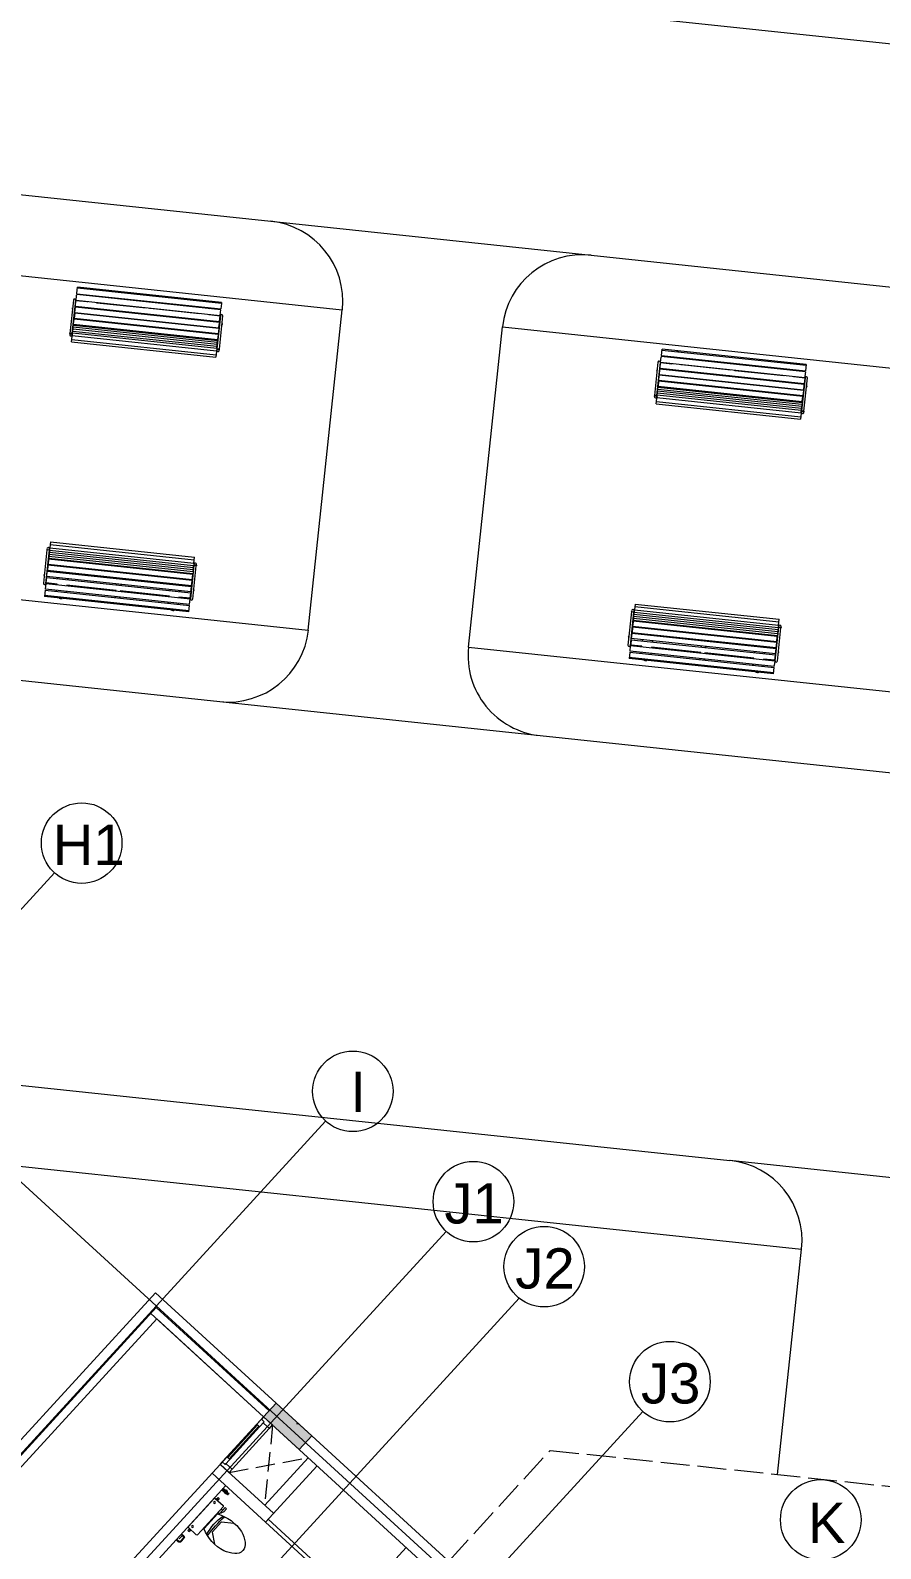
# Model space of a CAD drawing. Header units: metres. Extents: x 750 to 3116, y -341 to 1465.
# Drawn here: x 1628.47 to 1639.03, y 736.11 to 754.97 of the extents above; entities that cross this region are included whole.
import ezdxf
from ezdxf.enums import TextEntityAlignment as Align

# ---------------------------------------------------------------- set-up
doc = ezdxf.new("R2010")
doc.units = ezdxf.units.M
doc.linetypes.add('ACAD_ISO02W100', pattern=[15, 12, -3])
for name, color, linetype, lineweight in [('Bathroom fur', 252, 'Continuous', 5), ('Centre Line', 7, 'Continuous', 13), ('Column', 50, 'Continuous', 20), ('Cutout', 153, 'Continuous', 5), ('Cycle road', 254, 'Continuous', 20), ('Door', 253, 'Continuous', 5), ('Footpath', 32, 'Continuous', 18), ('Hatch', 251, 'Continuous', 5), ('Hidden line', 251, 'Continuous', 5), ('Inverted beam', 252, 'Continuous', 5), ('Railing', 190, 'Continuous', 5), ('street fur', 33, 'Continuous', 15), ('Wall ext', 20, 'Continuous', 18)]:
    doc.layers.add(name, color=color, linetype=linetype, lineweight=lineweight)
doc.layers.add('Text', color=7, linetype='Continuous')
doc.styles.get("Standard").update_dxf_attribs({"font": 'arial.ttf'})
doc.styles.add('TEXT-DET', font='simplex.shx', dxfattribs={"width": 0.7})

# ---------------------------------------------------------------- blocks, each defined once
blk = doc.blocks.new('Water Closet')
at = {"layer": 'Bathroom fur', "linetype": 'Continuous', "lineweight": -3}
for p, q in [((1886.331, 447.871), (1886.35, 447.871)), ((1886.331, 447.851), (1886.35, 447.851)), ((1886.364, 447.861), (1886.346, 447.861)), ((1886.364, 447.861), (1886.349, 447.87)), ((1886.364, 447.861), (1886.349, 447.853)), ((1886.364, 447.861), (1886.355, 447.877)), ((1886.364, 447.861), (1886.355, 447.846)), ((1886.364, 447.861), (1886.364, 447.879)), ((1886.364, 447.861), (1886.364, 447.879)), ((1886.364, 447.861), (1886.364, 447.879)), ((1886.364, 447.861), (1886.364, 447.879)), ((1886.364, 447.861), (1886.364, 447.879)), ((1886.364, 447.861), (1886.364, 447.879)), ((1886.364, 447.861), (1886.364, 447.879)), ((1886.364, 447.861), (1886.364, 447.879)), ((1886.364, 447.861), (1886.364, 447.879)), ((1886.364, 447.861), (1886.364, 447.879)), ((1886.364, 447.861), (1886.364, 447.879)), ((1886.364, 447.861), (1886.364, 447.879)), ((1886.364, 447.861), (1886.373, 447.877)), ((1886.364, 447.861), (1886.379, 447.87)), ((1886.364, 447.861), (1886.381, 447.861)), ((1886.364, 447.861), (1886.379, 447.853)), ((1886.364, 447.861), (1886.373, 447.846)), ((1886.364, 447.861), (1886.364, 447.844)), ((1886.378, 447.871), (1886.416, 447.871)), ((1886.378, 447.851), (1886.416, 447.851)), ((1886.416, 447.851), (1886.416, 447.871))]:
    blk.add_line(p, q, dxfattribs=at)
at = {"layer": 'Bathroom fur', "linetype": 'ByBlock'}
for p, q in [((1886.387, 447.744), (1886.368, 447.744)), ((1886.368, 447.744), (1886.368, 447.724)), ((1886.387, 447.744), (1886.387, 447.724)), ((1886.152, 447.554), (1886.027, 447.644)), ((1886.152, 447.379), (1886.152, 447.554)), ((1886.217, 447.662), (1886.217, 447.713)), ((1886.239, 447.713), (1886.217, 447.713)), ((1886.217, 447.662), (1886.232, 447.625)), ((1886.232, 447.625), (1886.239, 447.625)), ((1886.239, 447.608), (1886.239, 447.713)), ((1886.239, 447.666), (1886.264, 447.666)), ((1886.239, 447.608), (1886.264, 447.608)), ((1886.256, 447.343), (1886.256, 447.59)), ((1886.264, 447.23), (1886.264, 447.703)), ((1886.407, 447.713), (1886.274, 447.713)), ((1886.39, 447.724), (1886.365, 447.724)), ((1886.365, 447.724), (1886.365, 447.715)), ((1886.39, 447.715), (1886.365, 447.715)), ((1886.39, 447.724), (1886.39, 447.715)), ((1886.416, 447.23), (1886.416, 447.703)), ((1886.152, 447.379), (1886.027, 447.288)), ((1886.407, 447.22), (1886.274, 447.22)), ((1886.365, 447.208), (1886.365, 447.218)), ((1886.39, 447.218), (1886.365, 447.218)), ((1886.39, 447.208), (1886.365, 447.208)), ((1886.368, 447.189), (1886.368, 447.208)), ((1886.387, 447.189), (1886.368, 447.189)), ((1886.387, 447.189), (1886.387, 447.208)), ((1886.39, 447.208), (1886.39, 447.218))]:
    blk.add_line(p, q, dxfattribs=at)
at = {"layer": 'Bathroom fur'}
for p, q in [((1886.356, 447.031), (1886.356, 447.081)), ((1886.366, 447.031), (1886.366, 447.081)), ((1886.416, 447.106), (1886.381, 447.106)), ((1886.416, 447.096), (1886.381, 447.096)), ((1886.416, 447.016), (1886.381, 447.016)), ((1886.416, 447.006), (1886.381, 447.006))]:
    blk.add_line(p, q, dxfattribs=at)
at = {"layer": 'Bathroom fur', "linetype": 'Continuous', "lineweight": -3}
blk.add_circle((1886.364, 447.861), 0.0175, dxfattribs=at)
at = {"layer": 'Bathroom fur', "linetype": 'ByBlock'}
for centre in [(1886.378, 447.669), (1886.378, 447.264)]:
    blk.add_circle(centre, 0.0123, dxfattribs=at)
at = {"layer": 'Bathroom fur', "linetype": 'Continuous', "lineweight": -3}
blk.add_arc((1886.331, 447.861), 0.01, 90.002, 270, dxfattribs=at)
at = {"layer": 'Bathroom fur', "linetype": 'ByBlock'}
for centre, radius, start, end in [((1885.835, 447.467), 0.119, 126.3794, 233.6206), ((1886.035, 447.208), 0.446, 109.2942, 127.2549), ((1886.017, 447.095), 0.55, 64.2321, 103.6755), ((1884.672, 447.479), 1.501, 353.4552, 5.5271), ((1885.552, 447.472), 0.65, 345.9276, 13.0204), ((1886.274, 447.703), 0.00987, 90, 180), ((1886.407, 447.703), 0.00987, 0, 90), ((1886.041, 447.728), 0.451, 232.2382, 250.1051), ((1886.017, 447.838), 0.55, 256.3245, 295.7679), ((1886.274, 447.23), 0.00987, 180, 270), ((1886.407, 447.23), 0.00987, 270, 0)]:
    blk.add_arc(centre, radius, start, end, dxfattribs=at)
at = {"layer": 'Bathroom fur'}
for centre, radius, start, end in [((1886.381, 447.081), 0.025, 90, 180), ((1886.381, 447.031), 0.025, 180, 270), ((1886.381, 447.081), 0.015, 90, 180), ((1886.381, 447.031), 0.015, 180, 270)]:
    blk.add_arc(centre, radius, start, end, dxfattribs=at)
at = {"layer": 'Bathroom fur', "style": 'TEXT-DET', "width": 0.6}
blk.add_text('1', height=0.06, dxfattribs=at).set_placement((1886.394, 447.07), align=Align.MIDDLE)
blk = doc.blocks.new('700mm Door')
at = {"layer": 'Door'}
for points in [[(11493508.327, 4446107.926), (11493508.287, 4446107.926), (11493508.287, 4446107.776), (11493508.344, 4446107.776), (11493508.344, 4446107.868), (11493508.344, 4446107.88), (11493508.327, 4446107.88)], [(11493508.327, 4446107.88), (11493508.413, 4446107.88), (11493508.413, 4446107.926), (11493508.327, 4446107.926)], [(11493508.413, 4446107.891), (11493508.961, 4446107.891), (11493508.961, 4446107.914), (11493508.413, 4446107.914)], [(11493509.047, 4446107.88), (11493508.961, 4446107.88), (11493508.961, 4446107.926), (11493509.047, 4446107.926)], [(11493509.047, 4446107.926), (11493509.047, 4446107.88), (11493509.03, 4446107.88), (11493509.03, 4446107.868), (11493509.03, 4446107.776), (11493509.087, 4446107.776), (11493509.087, 4446107.926)]]:
    blk.add_lwpolyline(points, close=True, dxfattribs=at)
at = {"layer": 'Door', "color": 1}
blk.add_lwpolyline([(11493508.413, 4446107.88), (11493508.961, 4446107.88), (11493508.961, 4446107.926), (11493508.413, 4446107.926)], close=True, dxfattribs=at)

msp = doc.modelspace()

# ---------------------------------------------------------------- hatches: boundary and pattern name
at = {"layer": 'Hatch', "transparency": 33554687}
h = msp.add_hatch(color=256, dxfattribs=at)
h.dxf.hatch_style = 1
h.paths.add_polyline_path([(1646.175, 711.875), (1646.005, 712.031), (1645.846, 711.857), (1645.755, 711.758), (1645.6, 711.588), (1645.769, 711.433)])
h.paths.add_polyline_path([(1649.318, 715.307), (1649.149, 715.463), (1648.743, 715.02), (1648.913, 714.865)])
h.paths.add_polyline_path([(1652.587, 718.876), (1652.417, 719.031), (1652.384, 718.994), (1652.292, 718.895), (1652.012, 718.589), (1652.182, 718.433)])
h.paths.add_polyline_path([(1655.856, 722.444), (1655.686, 722.6), (1655.281, 722.157), (1655.45, 722.002)])
h.paths.add_polyline_path([(1659.124, 726.013), (1658.955, 726.168), (1658.549, 725.726), (1658.719, 725.571)])
h.paths.add_polyline_path([(1661.826, 729.85), (1661.67, 729.681), (1662.113, 729.275), (1662.268, 729.445)])
h.paths.add_polyline_path([(1657.785, 733.552), (1657.629, 733.382), (1658.072, 732.977), (1658.227, 733.147)])
h.paths.add_polyline_path([(1654.516, 729.983), (1654.361, 729.814), (1654.471, 729.712), (1654.803, 729.408), (1654.958, 729.578)])
h.paths.add_polyline_path([(1652.746, 731.604), (1652.591, 731.435), (1653.033, 731.029), (1653.189, 731.199)])
h.paths.add_polyline_path([(1651.542, 726.396), (1651.372, 726.551), (1650.967, 726.109), (1651.137, 725.953)])
h.paths.add_polyline_path([(1650.045, 727.767), (1649.875, 727.922), (1649.47, 727.48), (1649.64, 727.325)])
h.paths.add_polyline_path([(1647.979, 722.846), (1647.823, 722.677), (1647.934, 722.575), (1648.266, 722.271), (1648.421, 722.441)])
h.paths.add_polyline_path([(1646.541, 724.163), (1646.209, 724.467), (1646.053, 724.298), (1646.496, 723.892), (1646.651, 724.062)])
h.paths.add_polyline_path([(1645.004, 719.259), (1644.835, 719.414), (1644.43, 718.972), (1644.599, 718.816)])
h.paths.add_polyline_path([(1643.632, 720.766), (1643.463, 720.922), (1643.058, 720.479), (1643.227, 720.324)])
h.paths.add_polyline_path([(1641.441, 715.709), (1641.286, 715.54), (1641.728, 715.134), (1641.884, 715.304)])
h.paths.add_polyline_path([(1640.114, 716.925), (1639.944, 717.08), (1639.539, 716.638), (1639.709, 716.482)])
h.paths.add_polyline_path([(1636.735, 713.458), (1636.403, 713.762), (1636.247, 713.592), (1636.69, 713.187), (1636.845, 713.356)])
h.paths.add_polyline_path([(1631.152, 719.073), (1630.982, 719.229), (1630.577, 718.786), (1630.746, 718.631)])
h.paths.add_polyline_path([(1634.17, 722.369), (1634.001, 722.524), (1633.595, 722.082), (1633.765, 721.927)])
h.paths.add_polyline_path([(1637.689, 726.21), (1637.519, 726.366), (1637.114, 725.923), (1637.284, 725.768)])
h.paths.add_polyline_path([(1640.833, 729.643), (1640.663, 729.798), (1640.258, 729.355), (1640.427, 729.2), (1640.461, 729.237), (1640.552, 729.337)])
h.paths.add_polyline_path([(1644.101, 733.211), (1643.932, 733.366), (1643.527, 732.924), (1643.696, 732.769)])
h.paths.add_polyline_path([(1646.999, 736.374), (1647.09, 736.474), (1647.245, 736.643), (1647.076, 736.799), (1646.67, 736.356), (1646.84, 736.201)])
h.paths.add_polyline_path([(1636.008, 733.811), (1635.839, 733.966), (1635.433, 733.524), (1635.603, 733.368)])
h.paths.add_polyline_path([(1631.525, 737.918), (1631.369, 737.748), (1631.48, 737.647), (1631.812, 737.343), (1631.967, 737.512)])
h.paths.add_polyline_path([(1628.676, 734.467), (1628.506, 734.622), (1628.101, 734.179), (1628.27, 734.024)])
h.paths.add_polyline_path([(1632.989, 730.515), (1632.82, 730.67), (1632.415, 730.228), (1632.584, 730.073)])
h.paths.add_polyline_path([(1629.471, 726.674), (1629.301, 726.829), (1628.896, 726.387), (1629.066, 726.231)])
h.paths.add_polyline_path([(1624.987, 730.78), (1624.832, 730.611), (1625.274, 730.206), (1625.43, 730.375)])
h.paths.add_polyline_path([(1626.327, 723.242), (1626.157, 723.397), (1626.124, 723.36), (1626.032, 723.261), (1625.752, 722.955), (1625.922, 722.799)])
h.paths.add_polyline_path([(1621.719, 727.212), (1621.563, 727.042), (1621.674, 726.941), (1622.006, 726.637), (1622.161, 726.807)])
h.paths.add_polyline_path([(1619.949, 728.833), (1619.794, 728.663), (1620.236, 728.258), (1620.391, 728.428), (1620.281, 728.529)])
h.paths.add_polyline_path([(1623.218, 732.402), (1623.062, 732.232), (1623.505, 731.827), (1623.66, 731.996)])
h.paths.add_polyline_path([(1626.486, 735.97), (1626.331, 735.8), (1626.773, 735.395), (1626.929, 735.565)])
h.paths.add_polyline_path([(1622.117, 739.972), (1621.962, 739.803), (1622.404, 739.397), (1622.56, 739.567)])
h.paths.add_polyline_path([(1619.143, 736.385), (1618.973, 736.54), (1618.568, 736.098), (1618.738, 735.942)])
h.paths.add_polyline_path([(1615.874, 732.816), (1615.705, 732.971), (1615.299, 732.529), (1615.469, 732.374)])
h.paths.add_polyline_path([(1612.731, 729.384), (1612.561, 729.539), (1612.156, 729.097), (1612.325, 728.942)])
h.paths.add_polyline_path([(1617.373, 725.132), (1617.203, 725.287), (1616.798, 724.845), (1616.967, 724.69)])
h.paths.add_polyline_path([(1618.745, 723.624), (1618.575, 723.78), (1618.17, 723.337), (1618.339, 723.182)])
h.paths.add_polyline_path([(1623.058, 719.673), (1622.889, 719.828), (1622.483, 719.386), (1622.653, 719.231)])
h.paths.add_polyline_path([(1619.915, 716.241), (1619.745, 716.396), (1619.34, 715.954), (1619.509, 715.799)])
h.paths.add_polyline_path([(1615.181, 720.075), (1615.026, 719.905), (1615.468, 719.5), (1615.624, 719.67)])
h.paths.add_polyline_path([(1613.411, 721.696), (1613.256, 721.526), (1613.699, 721.121), (1613.854, 721.291)])
h.paths.add_polyline_path([(1609.042, 725.698), (1608.887, 725.528), (1609.329, 725.123), (1609.485, 725.293)])
h.paths.add_polyline_path([(1610.143, 718.127), (1609.987, 717.958), (1610.43, 717.553), (1610.585, 717.722)])
h.paths.add_polyline_path([(1607.566, 714.426), (1607.397, 714.582), (1606.992, 714.139), (1607.161, 713.984)])
h.paths.add_polyline_path([(1602.924, 718.678), (1602.755, 718.834), (1602.35, 718.391), (1602.519, 718.236)])
h.paths.add_polyline_path([(1604.823, 730.065), (1604.653, 730.22), (1604.495, 730.047), (1604.403, 729.947), (1604.248, 729.778), (1604.418, 729.622)])
h.paths.add_polyline_path([(1607.842, 733.36), (1607.672, 733.516), (1607.267, 733.073), (1607.436, 732.918)])
h.paths.add_polyline_path([(1603.528, 737.312), (1603.358, 737.467), (1602.953, 737.025), (1603.123, 736.869)])
h.paths.add_polyline_path([(1600.09, 733.899), (1599.934, 733.729), (1600.377, 733.324), (1600.532, 733.493)])
h.paths.add_polyline_path([(1602.031, 738.683), (1601.861, 738.838), (1601.456, 738.396), (1601.626, 738.24)])
h.paths.add_polyline_path([(1596.087, 744.127), (1595.918, 744.282), (1595.513, 743.84), (1595.682, 743.685)])
h.paths.add_polyline_path([(1592.944, 740.695), (1592.774, 740.85), (1592.369, 740.408), (1592.538, 740.252)])
h.paths.add_polyline_path([(1598.32, 735.52), (1598.164, 735.35), (1598.607, 734.945), (1598.762, 735.114)])
h.paths.add_polyline_path([(1595.619, 731.682), (1595.449, 731.838), (1595.044, 731.395), (1595.213, 731.24)])
h.paths.add_polyline_path([(1589.675, 737.126), (1589.505, 737.282), (1589.1, 736.839), (1589.27, 736.684)])
h.paths.add_polyline_path([(1586.406, 733.558), (1586.237, 733.713), (1585.831, 733.271), (1586.001, 733.115)])
h.paths.add_polyline_path([(1592.225, 727.977), (1591.782, 728.383), (1591.627, 728.213), (1592.07, 727.808)])
h.paths.add_polyline_path([(1593.995, 726.356), (1593.552, 726.761), (1593.397, 726.592), (1593.839, 726.187)])
h.paths.add_polyline_path([(1596.821, 730.33), (1596.666, 730.16), (1597.108, 729.755), (1597.263, 729.925)])
h.paths.add_polyline_path([(1601.304, 726.223), (1601.135, 726.379), (1600.729, 725.936), (1600.899, 725.781)])
h.paths.add_polyline_path([(1598.161, 722.791), (1597.991, 722.947), (1597.586, 722.504), (1597.755, 722.349)])
h.paths.add_polyline_path([(1594.892, 719.223), (1594.722, 719.378), (1594.317, 718.936), (1594.487, 718.78)])
h.paths.add_polyline_path([(1590.578, 723.174), (1590.408, 723.329), (1590.003, 722.887), (1590.173, 722.732)])
h.paths.add_polyline_path([(1589.081, 724.545), (1588.912, 724.701), (1588.506, 724.258), (1588.676, 724.103)])
h.paths.add_polyline_path([(1583.138, 729.989), (1582.968, 730.145), (1582.563, 729.702), (1582.732, 729.547)])
h.paths.add_polyline_path([(1579.869, 726.421), (1579.699, 726.576), (1579.294, 726.134), (1579.464, 725.978)])
h.paths.add_polyline_path([(1585.245, 721.245), (1585.09, 721.076), (1585.532, 720.671), (1585.687, 720.84)])
h.paths.add_polyline_path([(1587.015, 719.624), (1586.859, 719.455), (1587.302, 719.05), (1587.457, 719.219)])
h.paths.add_polyline_path([(1582.669, 717.545), (1582.499, 717.7), (1582.094, 717.257), (1582.263, 717.102)])
h.paths.add_polyline_path([(1576.725, 722.989), (1576.556, 723.144), (1576.15, 722.702), (1576.32, 722.546)])
h.paths.add_polyline_path([(1591.748, 715.791), (1591.579, 715.946), (1591.42, 715.773), (1591.329, 715.673), (1591.173, 715.503), (1591.343, 715.348)])
h.paths.add_polyline_path([(1561.743, 717.756), (1561.574, 717.911), (1561.169, 717.468), (1561.339, 717.313)])
h.paths.add_polyline_path([(1566.286, 722.728), (1566.116, 722.883), (1565.712, 722.44), (1565.882, 722.285)])
h.paths.add_polyline_path([(1570.833, 727.704), (1570.663, 727.859), (1570.258, 727.416), (1570.428, 727.261)])
h.paths.add_polyline_path([(1575.254, 732.543), (1574.811, 732.948), (1574.656, 732.778), (1575.099, 732.373)])
h.paths.add_polyline_path([(1579.283, 737.842), (1579.128, 737.673), (1579.571, 737.268), (1579.726, 737.438)])
h.paths.add_polyline_path([(1568.934, 738.568), (1568.764, 738.723), (1568.36, 738.281), (1568.529, 738.125)])
h.paths.add_polyline_path([(1564.388, 733.593), (1564.218, 733.748), (1563.813, 733.305), (1563.983, 733.15)])
h.paths.add_polyline_path([(1559.841, 728.617), (1559.672, 728.772), (1559.267, 728.329), (1559.437, 728.174)])
h.paths.add_polyline_path([(1557.524, 726.081), (1557.211, 726.368), (1557.211, 726.368), (1557.196, 726.381), (1557.081, 726.486), (1556.926, 726.316), (1557.369, 725.911)])
h.paths.add_polyline_path([(1555.295, 723.641), (1555.125, 723.796), (1554.721, 723.353), (1554.89, 723.198)])
h.paths.add_polyline_path([(1552.096, 731.041), (1551.941, 730.871), (1551.941, 730.871), (1552.384, 730.466), (1552.539, 730.636)])
h.paths.add_polyline_path([(1554.583, 733.422), (1554.413, 733.577), (1554.008, 733.134), (1554.178, 732.979)])
h.paths.add_polyline_path([(1559.129, 738.397), (1558.959, 738.553), (1558.555, 738.11), (1558.724, 737.954)])
h.paths.add_polyline_path([(1563.675, 743.373), (1563.506, 743.528), (1563.101, 743.085), (1563.271, 742.93)])
h.paths.add_polyline_path([(1567.853, 748.286), (1567.698, 748.116), (1568.141, 747.712), (1568.296, 747.882)])

# ---------------------------------------------------------------- linework, layer by layer
at = {"layer": 'Bathroom fur'}
for p, q in [((1631.425, 736.476), (1632.531, 735.463)), ((1631.391, 736.44), (1632.498, 735.426))]:
    msp.add_line(p, q, dxfattribs=at)
at = {"layer": 'Centre Line', "color": 30, "true_color": 0xf26722}
for p, q in [((1654.597, 716.628), (1623.096, 745.482)), ((1628.773, 744.507), (1601.684, 714.933)), ((1632.139, 741.423), (1605.05, 711.849)), ((1633.636, 740.052), (1606.547, 710.478)), ((1634.543, 739.221), (1607.454, 709.648)), ((1636.077, 737.816), (1608.988, 708.243))]:
    msp.add_line(p, q, dxfattribs=at)
for centre in [(1629.11, 744.875), (1632.477, 741.792), (1633.974, 740.421), (1634.853, 739.614), (1636.414, 738.185), (1638.287, 736.469)]:
    msp.add_circle(centre, 0.5, dxfattribs=at)
at = {"layer": 'Column'}
msp.add_lwpolyline([(1631.812, 737.343), (1631.369, 737.748), (1631.525, 737.918), (1631.967, 737.512), (1631.812, 737.343)], dxfattribs=at)
at = {"layer": 'Cutout', "linetype": 'ACAD_ISO02W100', "ltscale": 0.02}
for p, q in [((1631.48, 737.647), (1631.382, 736.651)), ((1630.94, 737.057), (1631.922, 737.241))]:
    msp.add_line(p, q, dxfattribs=at)
at = {"layer": 'Cycle road', "lineweight": 20}
msp.add_line((1679.285, 750.541), (1625.289, 756.27), dxfattribs=at)
at = {"layer": 'Cycle road', "lineweight": 18}
for p, q in [((1604.81, 755.427), (1631.457, 752.599)), ((1635.435, 752.177), (1663.076, 749.244)), ((1604.177, 749.46), (1630.824, 746.633)), ((1634.802, 746.211), (1662.443, 743.278)), ((1613.264, 743.468), (1637.16, 740.932))]:
    msp.add_line(p, q, dxfattribs=at)
at = {"layer": 'Cycle road'}
for p, q in [((1631.924, 747.521), (1632.346, 751.499)), ((1633.913, 747.31), (1634.335, 751.288)), ((1637.752, 737.032), (1638.049, 739.832))]:
    msp.add_line(p, q, dxfattribs=at)
for centre, start, end in [((1631.352, 751.605), 353.9431, 83.9431), ((1635.329, 751.183), 83.9431, 173.9431), ((1630.93, 747.627), 263.9431, 353.9431), ((1634.907, 747.205), 173.9431, 263.9431), ((1637.055, 739.938), 353.9431, 83.9431)]:
    msp.add_arc(centre, 1, start, end, dxfattribs=at)
at = {"layer": 'Footpath'}
for p, q in [((1603.71, 754.538), (1632.346, 751.499)), ((1634.335, 751.288), (1663.965, 748.144)), ((1603.288, 750.56), (1631.924, 747.521)), ((1633.913, 747.31), (1663.543, 744.166)), ((1612.164, 742.579), (1638.049, 739.832))]:
    msp.add_line(p, q, dxfattribs=at)
at = {"layer": 'Hidden line'}
for p, q in [((1631.457, 752.599), (1635.435, 752.177)), ((1630.824, 746.633), (1634.802, 746.211)), ((1641.138, 740.51), (1637.16, 740.932)), ((1630.829, 737.158), (1631.369, 737.748)), ((1630.94, 737.057), (1631.48, 737.647))]:
    msp.add_line(p, q, dxfattribs=at)
at = {"layer": 'Hidden line', "linetype": 'ACAD_ISO02W100', "ltscale": 0.03}
for p, q in [((1631.778, 737.666), (1631.803, 737.663)), ((1633.667, 735.955), (1634.927, 737.332)), ((1634.927, 737.332), (1641.738, 736.609))]:
    msp.add_line(p, q, dxfattribs=at)
at = {"layer": 'Inverted beam'}
msp.add_lwpolyline([(1624.989, 737.341), (1626.361, 738.838), (1628.13, 737.217), (1630.028, 739.289), (1631.525, 737.918), (1631.369, 737.748), (1630.042, 738.964), (1628.145, 736.892), (1626.375, 738.513), (1625.159, 737.186), (1624.989, 737.341)], dxfattribs=at)
at = {"layer": 'Railing'}
for p, q in [((1628.138, 737.033), (1630.036, 739.105)), ((1628.145, 736.892), (1630.042, 738.964)), ((1629.968, 739.031), (1631.369, 737.748)), ((1630.036, 739.105), (1631.437, 737.822))]:
    msp.add_line(p, q, dxfattribs=at)
at = {"layer": 'street fur'}
for p, q in [((1629.049, 751.705), (1629.057, 751.779)), ((1630.846, 751.577), (1629.056, 751.767)), ((1630.847, 751.589), (1629.057, 751.779)), ((1629.007, 751.62), (1628.963, 751.207)), ((1628.993, 751.204), (1629.037, 751.616)), ((1629.032, 751.544), (1629.039, 751.611)), ((1629.179, 751.597), (1629.039, 751.611)), ((1629.04, 751.618), (1629.046, 751.674)), ((1629.04, 751.618), (1630.83, 751.428)), ((1629.046, 751.674), (1629.047, 751.681)), ((1629.048, 751.688), (1629.047, 751.681)), ((1630.838, 751.498), (1629.048, 751.688)), ((1629.049, 751.7), (1629.049, 751.705)), ((1629.049, 751.7), (1630.839, 751.51)), ((1629.179, 751.603), (1629.179, 751.596)), ((1629.188, 751.686), (1629.187, 751.673)), ((1629.298, 751.584), (1629.299, 751.591)), ((1629.91, 751.519), (1629.298, 751.584)), ((1629.306, 751.661), (1629.307, 751.673)), ((1629.919, 751.608), (1629.918, 751.596)), ((1629.967, 751.59), (1629.969, 751.603)), ((1630.846, 751.577), (1630.839, 751.51)), ((1630.847, 751.589), (1630.846, 751.577)), ((1629.009, 751.324), (1629.015, 751.383)), ((1630.805, 751.193), (1629.015, 751.383)), ((1629.023, 751.457), (1629.016, 751.391)), ((1630.806, 751.201), (1629.016, 751.391)), ((1630.813, 751.268), (1629.023, 751.457)), ((1629.024, 751.47), (1629.031, 751.532)), ((1629.027, 751.494), (1629.024, 751.495)), ((1629.024, 751.465), (1629.024, 751.47)), ((1629.024, 751.465), (1630.814, 751.275)), ((1629.028, 751.529), (1629.031, 751.529)), ((1630.821, 751.342), (1629.031, 751.532)), ((1629.032, 751.544), (1630.822, 751.354)), ((1629.155, 751.376), (1629.154, 751.368)), ((1629.163, 751.45), (1629.162, 751.443)), ((1629.172, 751.53), (1629.17, 751.517)), ((1629.282, 751.43), (1629.282, 751.438)), ((1629.29, 751.505), (1629.291, 751.517)), ((1629.894, 751.373), (1629.893, 751.365)), ((1629.902, 751.452), (1629.901, 751.44)), ((1629.91, 751.526), (1629.91, 751.519)), ((1629.951, 751.434), (1629.952, 751.447)), ((1629.959, 751.513), (1629.96, 751.52)), ((1630.571, 751.449), (1629.959, 751.514)), ((1630.564, 751.382), (1630.562, 751.37)), ((1630.572, 751.456), (1630.571, 751.449)), ((1630.58, 751.538), (1630.579, 751.526)), ((1630.682, 751.357), (1630.683, 751.369)), ((1630.69, 751.436), (1630.691, 751.443)), ((1630.829, 751.421), (1630.69, 751.436)), ((1630.698, 751.513), (1630.7, 751.525)), ((1630.833, 751.426), (1630.789, 751.014)), ((1630.819, 751.01), (1630.863, 751.423)), ((1630.823, 751.359), (1630.829, 751.419)), ((1630.829, 751.421), (1630.829, 751.419)), ((1630.83, 751.432), (1630.838, 751.498)), ((1630.83, 751.432), (1630.83, 751.428)), ((1628.978, 751.205), (1628.961, 751.207)), ((1628.961, 751.201), (1628.961, 751.207)), ((1628.961, 751.201), (1628.978, 751.199)), ((1628.978, 751.205), (1628.996, 751.203)), ((1628.978, 751.199), (1628.996, 751.197)), ((1628.994, 751.182), (1628.993, 751.177)), ((1628.994, 751.182), (1628.997, 751.208)), ((1628.997, 751.208), (1629.002, 751.258)), ((1630.787, 751.018), (1628.997, 751.208)), ((1630.789, 751.042), (1628.999, 751.232)), ((1629.002, 751.258), (1629.003, 751.264)), ((1630.792, 751.068), (1629.002, 751.258)), ((1629.003, 751.264), (1629.004, 751.282)), ((1629.004, 751.282), (1629.005, 751.289)), ((1630.794, 751.092), (1629.004, 751.282)), ((1629.005, 751.289), (1629.007, 751.306)), ((1630.797, 751.116), (1629.007, 751.306)), ((1629.008, 751.319), (1629.009, 751.324)), ((1629.008, 751.319), (1629.008, 751.317)), ((1630.798, 751.127), (1629.008, 751.317)), ((1629.146, 751.291), (1629.147, 751.302)), ((1629.267, 751.289), (1629.266, 751.279)), ((1629.274, 751.356), (1629.275, 751.364)), ((1629.886, 751.299), (1629.885, 751.291)), ((1629.935, 751.285), (1629.936, 751.293)), ((1629.943, 751.36), (1629.944, 751.367)), ((1630.547, 751.229), (1630.547, 751.221)), ((1630.555, 751.303), (1630.555, 751.295)), ((1630.666, 751.208), (1630.667, 751.216)), ((1630.674, 751.282), (1630.675, 751.29)), ((1630.805, 751.188), (1630.798, 751.129)), ((1630.805, 751.193), (1630.805, 751.188)), ((1630.813, 751.263), (1630.806, 751.203)), ((1630.806, 751.203), (1630.806, 751.201)), ((1630.813, 751.268), (1630.813, 751.263)), ((1630.814, 751.28), (1630.82, 751.334)), ((1630.814, 751.28), (1630.814, 751.275)), ((1630.82, 751.304), (1630.817, 751.305)), ((1630.821, 751.34), (1630.82, 751.334)), ((1630.821, 751.342), (1630.821, 751.34)), ((1630.821, 751.339), (1630.824, 751.339)), ((1630.823, 751.359), (1630.822, 751.354)), ((1628.976, 751.175), (1628.974, 751.176)), ((1628.985, 751.102), (1628.989, 751.132)), ((1628.985, 751.102), (1630.775, 750.912)), ((1628.989, 751.132), (1628.993, 751.176)), ((1628.989, 751.132), (1630.779, 750.942)), ((1630.783, 750.987), (1628.993, 751.177)), ((1628.993, 751.176), (1628.993, 751.177)), ((1630.538, 751.144), (1630.54, 751.154)), ((1630.659, 751.141), (1630.658, 751.131)), ((1630.787, 751.018), (1630.784, 750.992)), ((1630.821, 751.01), (1630.786, 751.014)), ((1630.82, 751.004), (1630.786, 751.008)), ((1630.787, 751.025), (1630.792, 751.068)), ((1630.787, 751.025), (1630.787, 751.018)), ((1630.793, 751.074), (1630.792, 751.068)), ((1630.793, 751.074), (1630.797, 751.116)), ((1630.798, 751.129), (1630.798, 751.127)), ((1630.82, 751.004), (1630.821, 751.01)), ((1636.308, 750.93), (1636.316, 751.009)), ((1638.105, 750.806), (1636.315, 750.996)), ((1638.106, 750.819), (1636.316, 751.009)), ((1630.783, 750.986), (1630.775, 750.912)), ((1630.784, 750.992), (1630.783, 750.986)), ((1630.802, 750.982), (1630.8, 750.982)), ((1636.266, 750.849), (1636.223, 750.437)), ((1636.252, 750.433), (1636.296, 750.846)), ((1636.292, 750.779), (1636.299, 750.841)), ((1636.299, 750.848), (1636.306, 750.911)), ((1636.299, 750.848), (1638.089, 750.658)), ((1636.438, 750.826), (1636.299, 750.841)), ((1636.307, 750.918), (1636.306, 750.911)), ((1638.097, 750.728), (1636.307, 750.918)), ((1636.308, 750.93), (1638.098, 750.74)), ((1636.439, 750.833), (1636.438, 750.826)), ((1636.447, 750.915), (1636.446, 750.903)), ((1636.557, 750.813), (1636.558, 750.82)), ((1637.169, 750.749), (1636.557, 750.814)), ((1636.565, 750.89), (1636.567, 750.903)), ((1637.178, 750.838), (1637.177, 750.825)), ((1637.227, 750.82), (1637.228, 750.833)), ((1638.106, 750.819), (1638.098, 750.74)), ((1636.276, 750.623), (1636.275, 750.621)), ((1638.065, 750.431), (1636.275, 750.621)), ((1636.276, 750.623), (1636.282, 750.682)), ((1638.072, 750.497), (1636.282, 750.687)), ((1636.282, 750.682), (1636.282, 750.687)), ((1636.286, 750.724), (1636.283, 750.724)), ((1636.283, 750.695), (1636.284, 750.699)), ((1636.283, 750.695), (1638.073, 750.505)), ((1636.284, 750.699), (1636.289, 750.753)), ((1636.287, 750.759), (1636.29, 750.759)), ((1636.289, 750.753), (1636.29, 750.759)), ((1636.29, 750.762), (1636.29, 750.759)), ((1638.08, 750.572), (1636.29, 750.762)), ((1636.292, 750.774), (1636.292, 750.779)), ((1636.292, 750.774), (1638.082, 750.584)), ((1636.422, 750.68), (1636.422, 750.672)), ((1636.431, 750.759), (1636.43, 750.747)), ((1636.541, 750.66), (1636.542, 750.667)), ((1636.549, 750.734), (1636.55, 750.747)), ((1637.162, 750.682), (1637.16, 750.669)), ((1637.17, 750.755), (1637.169, 750.748)), ((1637.21, 750.664), (1637.211, 750.676)), ((1637.219, 750.743), (1637.219, 750.75)), ((1637.83, 750.679), (1637.219, 750.743)), ((1637.831, 750.685), (1637.83, 750.678)), ((1637.84, 750.768), (1637.838, 750.755)), ((1637.949, 750.666), (1637.95, 750.673)), ((1638.089, 750.651), (1637.949, 750.666)), ((1637.958, 750.743), (1637.959, 750.755)), ((1638.092, 750.656), (1638.048, 750.243)), ((1638.078, 750.24), (1638.122, 750.653)), ((1638.088, 750.649), (1638.082, 750.584)), ((1638.089, 750.651), (1638.088, 750.649)), ((1638.095, 750.714), (1638.089, 750.658)), ((1638.096, 750.721), (1638.095, 750.714)), ((1638.097, 750.728), (1638.096, 750.721)), ((1636.22, 750.431), (1636.221, 750.437)), ((1636.22, 750.431), (1636.255, 750.427)), ((1636.255, 750.433), (1636.221, 750.437)), ((1636.254, 750.42), (1636.256, 750.438)), ((1636.256, 750.438), (1636.258, 750.462)), ((1638.046, 750.248), (1636.256, 750.438)), ((1636.258, 750.462), (1636.259, 750.47)), ((1638.048, 750.272), (1636.258, 750.462)), ((1636.259, 750.47), (1636.261, 750.488)), ((1636.261, 750.488), (1636.262, 750.494)), ((1638.051, 750.298), (1636.261, 750.488)), ((1636.262, 750.494), (1636.264, 750.519)), ((1636.264, 750.519), (1636.266, 750.536)), ((1638.054, 750.322), (1636.264, 750.511)), ((1638.056, 750.346), (1636.266, 750.536)), ((1636.274, 750.613), (1636.267, 750.546)), ((1638.057, 750.356), (1636.267, 750.546)), ((1638.064, 750.423), (1636.274, 750.613)), ((1636.406, 750.521), (1636.407, 750.532)), ((1636.415, 750.606), (1636.414, 750.598)), ((1636.526, 750.519), (1636.525, 750.509)), ((1636.533, 750.585), (1636.534, 750.593)), ((1637.145, 750.528), (1637.145, 750.52)), ((1637.153, 750.602), (1637.152, 750.595)), ((1637.194, 750.515), (1637.195, 750.523)), ((1637.202, 750.59), (1637.203, 750.597)), ((1637.807, 750.458), (1637.806, 750.45)), ((1637.815, 750.532), (1637.814, 750.525)), ((1637.823, 750.612), (1637.822, 750.599)), ((1637.925, 750.438), (1637.926, 750.446)), ((1637.933, 750.512), (1637.934, 750.52)), ((1637.941, 750.587), (1637.942, 750.599)), ((1638.072, 750.493), (1638.065, 750.433)), ((1638.065, 750.433), (1638.065, 750.431)), ((1638.072, 750.497), (1638.072, 750.493)), ((1638.079, 750.563), (1638.073, 750.505)), ((1638.079, 750.534), (1638.076, 750.534)), ((1638.08, 750.572), (1638.079, 750.563)), ((1638.08, 750.569), (1638.083, 750.569)), ((1636.235, 750.405), (1636.234, 750.405)), ((1636.245, 750.331), (1636.248, 750.362)), ((1636.245, 750.331), (1638.035, 750.141)), ((1636.248, 750.362), (1636.253, 750.406)), ((1636.248, 750.362), (1638.038, 750.172)), ((1636.254, 750.42), (1636.253, 750.406)), ((1638.043, 750.216), (1636.253, 750.406)), ((1636.253, 750.406), (1636.253, 750.406)), ((1637.798, 750.373), (1637.799, 750.384)), ((1637.918, 750.371), (1637.917, 750.361)), ((1638.044, 750.23), (1638.047, 750.255)), ((1638.063, 750.242), (1638.045, 750.244)), ((1638.08, 750.234), (1638.045, 750.238)), ((1638.047, 750.255), (1638.051, 750.298)), ((1638.054, 750.322), (1638.051, 750.298)), ((1638.056, 750.346), (1638.054, 750.322)), ((1638.058, 750.358), (1638.057, 750.356)), ((1638.058, 750.364), (1638.064, 750.423)), ((1638.058, 750.364), (1638.058, 750.358)), ((1638.063, 750.242), (1638.08, 750.24)), ((1638.08, 750.234), (1638.08, 750.24)), ((1638.042, 750.216), (1638.035, 750.141)), ((1638.043, 750.216), (1638.042, 750.216)), ((1638.044, 750.23), (1638.043, 750.216)), ((1638.061, 750.212), (1638.059, 750.212)), ((1628.697, 748.545), (1628.695, 748.545)), ((1628.714, 748.54), (1628.712, 748.527)), ((1628.722, 748.616), (1628.714, 748.541)), ((1628.714, 748.541), (1628.714, 748.54)), ((1630.504, 748.35), (1628.714, 748.54)), ((1628.718, 748.585), (1630.508, 748.395)), ((1628.722, 748.616), (1630.512, 748.426)), ((1628.678, 748.517), (1628.634, 748.104)), ((1628.664, 748.101), (1628.708, 748.514)), ((1628.677, 748.523), (1628.676, 748.517)), ((1628.711, 748.514), (1628.676, 748.517)), ((1628.677, 748.523), (1628.711, 748.52)), ((1628.699, 748.4), (1628.692, 748.334)), ((1630.489, 748.211), (1628.699, 748.4)), ((1628.702, 748.428), (1628.7, 748.411)), ((1630.49, 748.221), (1628.7, 748.411)), ((1628.704, 748.453), (1628.702, 748.435)), ((1630.492, 748.245), (1628.702, 748.435)), ((1628.702, 748.435), (1628.702, 748.428)), ((1628.705, 748.459), (1628.704, 748.453)), ((1628.707, 748.477), (1628.705, 748.459)), ((1630.495, 748.269), (1628.705, 748.459)), ((1628.708, 748.485), (1628.707, 748.477)), ((1628.71, 748.509), (1628.708, 748.485)), ((1630.498, 748.295), (1628.708, 748.485)), ((1628.712, 748.527), (1628.71, 748.509)), ((1630.5, 748.319), (1628.71, 748.509)), ((1628.839, 748.396), (1628.838, 748.386)), ((1628.957, 748.373), (1628.958, 748.383)), ((1630.504, 748.351), (1630.512, 748.426)), ((1628.667, 748.106), (1628.675, 748.173)), ((1628.673, 748.188), (1628.676, 748.188)), ((1628.675, 748.173), (1630.465, 747.983)), ((1628.676, 748.185), (1628.683, 748.252)), ((1630.466, 747.995), (1628.676, 748.185)), ((1628.68, 748.223), (1628.677, 748.223)), ((1628.683, 748.252), (1630.473, 748.062)), ((1628.69, 748.318), (1628.684, 748.264)), ((1628.684, 748.264), (1628.684, 748.26)), ((1630.474, 748.07), (1628.684, 748.26)), ((1628.691, 748.324), (1628.69, 748.318)), ((1628.691, 748.324), (1628.691, 748.326)), ((1630.481, 748.136), (1628.691, 748.326)), ((1630.482, 748.144), (1628.692, 748.334)), ((1628.814, 748.158), (1628.815, 748.17)), ((1628.822, 748.237), (1628.823, 748.245)), ((1628.83, 748.311), (1628.831, 748.319)), ((1628.942, 748.232), (1628.942, 748.225)), ((1628.95, 748.307), (1628.949, 748.299)), ((1629.553, 748.16), (1629.554, 748.167)), ((1629.561, 748.234), (1629.562, 748.242)), ((1629.612, 748.236), (1629.611, 748.228)), ((1630.222, 748.164), (1630.223, 748.171)), ((1630.231, 748.248), (1630.23, 748.238)), ((1630.349, 748.225), (1630.351, 748.236)), ((1630.504, 748.323), (1630.46, 747.91)), ((1630.482, 748.144), (1630.489, 748.211)), ((1630.49, 747.907), (1630.533, 748.32)), ((1630.492, 748.245), (1630.49, 748.221)), ((1630.494, 748.263), (1630.492, 748.245)), ((1630.494, 748.263), (1630.499, 748.312)), ((1630.499, 748.312), (1630.5, 748.319)), ((1630.503, 748.345), (1630.5, 748.319)), ((1630.536, 748.326), (1630.501, 748.329)), ((1630.535, 748.32), (1630.501, 748.323)), ((1630.503, 748.345), (1630.504, 748.35)), ((1630.504, 748.35), (1630.504, 748.351)), ((1630.523, 748.351), (1630.521, 748.351)), ((1630.536, 748.326), (1630.535, 748.32)), ((1628.658, 748.017), (1628.65, 747.938)), ((1628.658, 748.017), (1630.448, 747.827)), ((1628.659, 748.029), (1628.667, 748.099)), ((1630.449, 747.839), (1628.659, 748.029)), ((1628.807, 748.091), (1628.667, 748.106)), ((1628.667, 748.099), (1630.457, 747.909)), ((1628.797, 748.002), (1628.799, 748.014)), ((1628.806, 748.084), (1628.807, 748.091)), ((1628.918, 748.002), (1628.917, 747.989)), ((1628.926, 748.079), (1628.925, 748.072)), ((1629.538, 748.013), (1628.926, 748.078)), ((1628.934, 748.158), (1628.933, 748.145)), ((1629.537, 748.007), (1629.538, 748.014)), ((1629.545, 748.08), (1629.546, 748.093)), ((1629.587, 748.008), (1629.587, 748.001)), ((1630.199, 747.943), (1629.587, 748.008)), ((1629.596, 748.087), (1629.594, 748.075)), ((1629.604, 748.162), (1629.603, 748.154)), ((1630.206, 748.01), (1630.207, 748.022)), ((1630.214, 748.089), (1630.215, 748.097)), ((1630.327, 748.01), (1630.325, 747.998)), ((1630.335, 748.084), (1630.334, 748.077)), ((1630.342, 748.159), (1630.342, 748.151)), ((1630.457, 747.916), (1630.465, 747.983)), ((1630.466, 747.995), (1630.472, 748.057)), ((1630.466, 747.998), (1630.469, 747.997)), ((1630.473, 748.032), (1630.47, 748.033)), ((1630.472, 748.057), (1630.473, 748.062)), ((1630.474, 748.07), (1630.48, 748.128)), ((1630.48, 748.128), (1630.481, 748.134)), ((1630.481, 748.134), (1630.481, 748.136)), ((1630.44, 747.748), (1628.65, 747.938)), ((1630.441, 747.761), (1628.651, 747.951)), ((1629.528, 747.924), (1629.529, 747.937)), ((1629.579, 747.931), (1629.578, 747.919)), ((1630.189, 747.854), (1630.191, 747.867)), ((1630.198, 747.937), (1630.199, 747.943)), ((1630.31, 747.854), (1630.309, 747.842)), ((1630.318, 747.931), (1630.317, 747.924)), ((1630.457, 747.916), (1630.318, 747.931)), ((1630.44, 747.748), (1630.448, 747.827)), ((1630.449, 747.839), (1630.457, 747.909)), ((1635.981, 747.845), (1635.973, 747.771)), ((1635.978, 747.815), (1637.768, 747.625)), ((1635.981, 747.845), (1637.771, 747.655)), ((1635.937, 747.747), (1635.893, 747.334)), ((1635.923, 747.331), (1635.967, 747.744)), ((1635.936, 747.753), (1635.935, 747.747)), ((1635.97, 747.743), (1635.935, 747.747)), ((1635.936, 747.753), (1635.971, 747.749)), ((1635.957, 747.622), (1635.951, 747.564)), ((1635.956, 747.775), (1635.954, 747.775)), ((1635.958, 747.628), (1635.957, 747.622)), ((1635.958, 747.628), (1635.958, 747.63)), ((1637.748, 747.44), (1635.958, 747.63)), ((1635.961, 747.658), (1635.959, 747.641)), ((1637.749, 747.451), (1635.959, 747.641)), ((1635.962, 747.665), (1635.961, 747.658)), ((1635.964, 747.682), (1635.962, 747.665)), ((1637.752, 747.475), (1635.962, 747.665)), ((1635.971, 747.756), (1635.964, 747.689)), ((1637.754, 747.499), (1635.964, 747.689)), ((1635.964, 747.689), (1635.964, 747.682)), ((1637.757, 747.524), (1635.967, 747.714)), ((1637.759, 747.549), (1635.97, 747.739)), ((1635.972, 747.765), (1635.971, 747.756)), ((1635.972, 747.765), (1635.973, 747.77)), ((1635.973, 747.771), (1635.973, 747.77)), ((1637.763, 747.58), (1635.973, 747.77)), ((1636.098, 747.626), (1636.097, 747.615)), ((1636.217, 747.603), (1636.218, 747.613)), ((1637.763, 747.581), (1637.771, 747.655)), ((1635.932, 747.418), (1635.935, 747.418)), ((1635.942, 747.477), (1635.935, 747.417)), ((1635.935, 747.415), (1635.935, 747.417)), ((1637.725, 747.225), (1635.935, 747.415)), ((1635.939, 747.453), (1635.936, 747.453)), ((1635.942, 747.482), (1637.732, 747.292)), ((1635.942, 747.482), (1635.942, 747.477)), ((1635.944, 747.494), (1635.943, 747.489)), ((1637.733, 747.299), (1635.943, 747.489)), ((1635.949, 747.548), (1635.944, 747.494)), ((1635.95, 747.554), (1635.949, 747.548)), ((1635.95, 747.554), (1635.95, 747.556)), ((1637.74, 747.366), (1635.95, 747.556)), ((1637.741, 747.374), (1635.951, 747.564)), ((1636.081, 747.467), (1636.082, 747.475)), ((1636.089, 747.541), (1636.09, 747.549)), ((1636.202, 747.462), (1636.201, 747.454)), ((1636.209, 747.536), (1636.209, 747.528)), ((1636.82, 747.463), (1636.821, 747.471)), ((1636.871, 747.466), (1636.87, 747.458)), ((1637.49, 747.478), (1637.489, 747.468)), ((1637.609, 747.455), (1637.61, 747.465)), ((1637.763, 747.553), (1637.719, 747.14)), ((1637.741, 747.374), (1637.748, 747.44)), ((1637.749, 747.137), (1637.793, 747.55)), ((1637.753, 747.492), (1637.749, 747.451)), ((1637.753, 747.492), (1637.754, 747.499)), ((1637.759, 747.549), (1637.754, 747.499)), ((1637.761, 747.566), (1637.759, 747.549)), ((1637.795, 747.549), (1637.76, 747.553)), ((1637.761, 747.566), (1637.763, 747.58)), ((1637.795, 747.555), (1637.761, 747.559)), ((1637.763, 747.58), (1637.763, 747.581)), ((1637.782, 747.581), (1637.78, 747.581)), ((1637.795, 747.555), (1637.795, 747.549)), ((1635.917, 747.242), (1635.909, 747.168)), ((1635.917, 747.246), (1637.707, 747.056)), ((1635.917, 747.246), (1635.917, 747.242)), ((1635.919, 747.259), (1635.926, 747.325)), ((1637.709, 747.069), (1635.919, 747.259)), ((1635.926, 747.329), (1637.716, 747.139)), ((1635.926, 747.329), (1635.926, 747.325)), ((1635.928, 747.344), (1635.927, 747.338)), ((1635.927, 747.335), (1635.927, 747.338)), ((1636.066, 747.321), (1635.927, 747.335)), ((1635.934, 747.402), (1635.928, 747.344)), ((1635.934, 747.402), (1637.724, 747.213)), ((1636.056, 747.232), (1636.058, 747.244)), ((1636.065, 747.314), (1636.066, 747.321)), ((1636.073, 747.388), (1636.074, 747.4)), ((1636.177, 747.231), (1636.176, 747.219)), ((1636.185, 747.308), (1636.185, 747.301)), ((1636.797, 747.243), (1636.185, 747.308)), ((1636.194, 747.387), (1636.192, 747.375)), ((1636.796, 747.236), (1636.797, 747.243)), ((1636.804, 747.31), (1636.805, 747.322)), ((1636.812, 747.389), (1636.813, 747.397)), ((1636.847, 747.238), (1636.846, 747.231)), ((1637.458, 747.173), (1636.847, 747.238)), ((1636.855, 747.317), (1636.854, 747.305)), ((1636.863, 747.392), (1636.862, 747.384)), ((1637.465, 747.24), (1637.467, 747.252)), ((1637.474, 747.319), (1637.474, 747.327)), ((1637.482, 747.393), (1637.482, 747.401)), ((1637.586, 747.24), (1637.585, 747.227)), ((1637.594, 747.314), (1637.593, 747.307)), ((1637.602, 747.389), (1637.601, 747.381)), ((1637.725, 747.225), (1637.732, 747.292)), ((1637.725, 747.227), (1637.728, 747.227)), ((1637.732, 747.262), (1637.729, 747.262)), ((1637.733, 747.299), (1637.74, 747.364)), ((1637.74, 747.364), (1637.74, 747.366)), ((1637.699, 746.978), (1635.909, 747.168)), ((1637.7, 746.99), (1635.91, 747.18)), ((1636.787, 747.154), (1636.789, 747.166)), ((1636.838, 747.161), (1636.837, 747.149)), ((1637.449, 747.084), (1637.45, 747.096)), ((1637.457, 747.166), (1637.458, 747.173)), ((1637.569, 747.084), (1637.568, 747.071)), ((1637.577, 747.161), (1637.577, 747.154)), ((1637.717, 747.146), (1637.577, 747.16)), ((1637.699, 746.978), (1637.707, 747.056)), ((1637.709, 747.076), (1637.71, 747.083)), ((1637.709, 747.069), (1637.709, 747.076)), ((1637.716, 747.135), (1637.71, 747.083)), ((1637.716, 747.135), (1637.716, 747.139)), ((1637.717, 747.148), (1637.724, 747.213)), ((1637.717, 747.146), (1637.717, 747.148))]:
    msp.add_line(p, q, dxfattribs=at)
for points in [[(1629.238, 751.76), (1629.239, 751.76), (1629.245, 751.761), (1629.251, 751.761), (1629.256, 751.761)], [(1629.256, 751.761), (1629.262, 751.76), (1629.268, 751.758), (1629.273, 751.756), (1629.274, 751.756)], [(1630.629, 751.612), (1630.631, 751.612), (1630.637, 751.613), (1630.643, 751.614), (1630.649, 751.613)], [(1630.649, 751.613), (1630.654, 751.612), (1630.66, 751.611), (1630.666, 751.609), (1630.668, 751.608)], [(1636.497, 750.989), (1636.498, 750.99), (1636.504, 750.99), (1636.51, 750.991), (1636.516, 750.99)], [(1636.516, 750.99), (1636.521, 750.989), (1636.527, 750.988), (1636.533, 750.986), (1636.534, 750.985)], [(1637.888, 750.842), (1637.89, 750.842), (1637.896, 750.843), (1637.902, 750.843), (1637.908, 750.843)], [(1637.908, 750.843), (1637.914, 750.842), (1637.919, 750.841), (1637.925, 750.839), (1637.927, 750.838)], [(1628.83, 747.919), (1628.831, 747.919), (1628.837, 747.917), (1628.843, 747.915), (1628.848, 747.914)], [(1628.848, 747.914), (1628.854, 747.914), (1628.86, 747.914), (1628.866, 747.915), (1628.867, 747.915)], [(1630.221, 747.771), (1630.223, 747.771), (1630.229, 747.769), (1630.235, 747.767), (1630.24, 747.766)], [(1630.24, 747.766), (1630.246, 747.766), (1630.252, 747.766), (1630.258, 747.767), (1630.26, 747.767)], [(1636.09, 747.149), (1636.091, 747.148), (1636.096, 747.146), (1636.102, 747.145), (1636.108, 747.144)], [(1636.108, 747.144), (1636.113, 747.144), (1636.119, 747.144), (1636.125, 747.145), (1636.126, 747.145)], [(1637.481, 747.001), (1637.483, 747), (1637.488, 746.998), (1637.494, 746.997), (1637.5, 746.996)], [(1637.5, 746.996), (1637.505, 746.996), (1637.511, 746.996), (1637.517, 746.997), (1637.519, 746.997)]]:
    msp.add_lwpolyline(points, dxfattribs=at)
for centre, start, end in [((1629.022, 751.618), 353.9431, 173.9431), ((1630.848, 751.425), 353.9431, 173.9431), ((1628.976, 751.19), 136.9625, 263.9431), ((1628.978, 751.19), 263.9431, 30.9238), ((1630.802, 750.997), 136.9625, 263.9431), ((1630.803, 750.997), 263.9431, 30.9238), ((1636.281, 750.848), 353.9431, 173.9431), ((1638.107, 750.654), 353.9431, 173.9431), ((1636.235, 750.42), 136.9625, 263.9431), ((1636.237, 750.42), 263.9431, 30.9238), ((1638.061, 750.227), 136.9625, 263.9431), ((1638.063, 750.227), 263.9431, 30.9238), ((1628.694, 748.531), 83.9431, 210.9238), ((1628.695, 748.53), 316.9625, 83.9431), ((1630.519, 748.337), 83.9431, 210.9238), ((1630.521, 748.336), 316.9625, 83.9431), ((1628.649, 748.103), 173.9431, 353.9431), ((1630.475, 747.909), 173.9431, 353.9431), ((1635.953, 747.76), 83.9431, 210.9238), ((1635.955, 747.76), 316.9625, 83.9431), ((1637.779, 747.566), 83.9431, 210.9238), ((1637.78, 747.566), 316.9625, 83.9431), ((1635.908, 747.333), 173.9431, 353.9431), ((1637.734, 747.139), 173.9431, 353.9431)]:
    msp.add_arc(centre, 0.015, start, end, dxfattribs=at)
at = {"layer": 'street fur', "extrusion": (0, 0, -1)}
for centre, start, end in [((-1629.011, 751.514), 335.0542, 37.0596), ((-1630.837, 751.32), 155.0542, 217.0596), ((-1636.27, 750.743), 335.0542, 37.0596), ((-1638.096, 750.55), 155.0542, 217.0596), ((-1628.66, 748.207), 335.0542, 37.0596), ((-1630.486, 748.013), 155.0542, 217.0596), ((-1635.919, 747.437), 335.0542, 37.0596), ((-1637.745, 747.243), 155.0542, 217.0596)]:
    msp.add_arc(centre, 0.0175, start, end, dxfattribs=at)
at = {"layer": 'Wall ext'}
for p, q in [((1631.369, 737.748), (1631.525, 737.918)), ((1631.525, 737.918), (1636.008, 733.811)), ((1631.369, 737.748), (1635.683, 733.797)), ((1631.922, 737.241), (1631.382, 736.651)), ((1629.444, 735.646), (1630.829, 737.158)), ((1631.391, 736.44), (1630.728, 737.047)), ((1631.493, 736.55), (1630.829, 737.158)), ((1632.033, 737.14), (1631.391, 736.44)), ((1630.897, 736.892), (1629.614, 735.491)), ((1633.139, 736.127), (1631.214, 734.025))]:
    msp.add_line(p, q, dxfattribs=at)

# ---------------------------------------------------------------- block references
at = {"layer": 'Bathroom fur', "xscale": -1, "rotation": 317.5109696399222}
msp.add_blockref('Water Closet', (2719.409, -867.583), dxfattribs=at)
at = {"layer": 'Cutout', "rotation": 47.5109696707334}
msp.add_blockref('700mm Door', (-4483058.653, -11477771.834), dxfattribs=at)

# ---------------------------------------------------------------- texts
at = {"layer": 'Text', "color": 30, "true_color": 0xf26722, "char_height": 0.5, "attachment_point": 1}
for s, width, insert in [('H1', 0.83687, (1628.751, 745.104)), ('I', 0.83687, (1632.446, 742.035)), ('J1', 0.83687, (1633.614, 740.65)), ('J2', 0.83687, (1634.494, 739.842)), ('J3', 0.5, (1636.055, 738.414)), ('K', 0.83687, (1638.128, 736.68))]:
    msp.add_mtext_dynamic_manual_height_columns(s, width=width, gutter_width=12.5, heights=[0], dxfattribs=dict(at, insert=insert))

doc.saveas('drawing.dxf')
